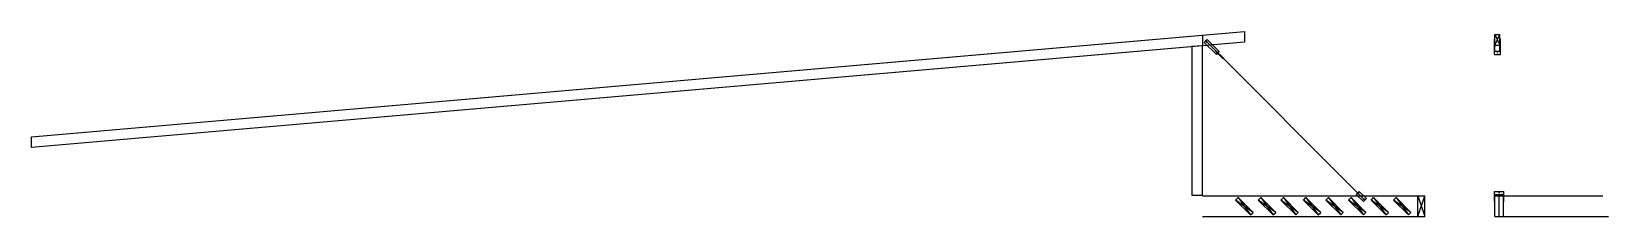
# Model space of a CAD drawing. Header units: millimetres. Extents: x 71 to 11340, y 1353 to 2675.
import ezdxf

# ---------------------------------------------------------------- set-up
doc = ezdxf.new("R2010")
doc.units = ezdxf.units.MM
for name, color, linetype, lineweight, true_color in [('Casquette ... Casquette_Solives', 1, 'Continuous', 25, 0xff0000), ('Casquette ... Lames', 7, 'Continuous', 25, 0xffffff), ('Charpente', 7, 'Continuous', 25, 0xffffff), ('Charpente ... Bois_massif_Poutre-en-I', 18, 'Continuous', 25, 0x260000), ('Haubanage', 7, 'Continuous', 25, 0x000000)]:
    doc.layers.add(name, color=color, linetype=linetype, lineweight=lineweight, true_color=true_color)

# ---------------------------------------------------------------- blocks, each defined once
blk = doc.blocks.new('Lame Casquette')
at = {"layer": 'Casquette ... Lames'}
for p, q in [((-124, 88), (-106, 106)), ((-124, 88), (-18, -18)), ((0, 0), (-124, 88)), ((-106, 106), (0, 0)), ((-106, 106), (-18, -18)), ((-18, -18), (0, 0))]:
    blk.add_line(p, q, dxfattribs=at)
blk = doc.blocks.new('ChapeProfilBas')
at = {"layer": 'Haubanage'}
for p, q in [((0, 0), (0, 73)), ((0, 73), (30, 73)), ((0, 70), (30, 70)), ((0, 0), (30, 0)), ((10, 65), (10, 70)), ((10, 65), (20, 65)), ((20, 65), (20, 70)), ((30, 0), (30, 73))]:
    blk.add_line(p, q, dxfattribs=at)
blk.add_circle((15, 10), 3, dxfattribs=at)
blk = doc.blocks.new('ChapeProfilHaut')
at = {"layer": 'Haubanage'}
for p, q in [((0, 0), (0, 123)), ((0, 123), (30, 123)), ((0, 120), (30, 120)), ((10, 128), (10, 123)), ((10, 128), (20, 128)), ((10, 115), (10, 120)), ((10, 115), (20, 115)), ((13, 98), (13, 178)), ((13, 178), (17, 178)), ((17, 98), (17, 178)), ((20, 128), (20, 123)), ((20, 115), (20, 120)), ((30, 0), (30, 123)), ((0, 0), (30, 0)), ((13, 98), (17, 98))]:
    blk.add_line(p, q, dxfattribs=at)
blk.add_circle((15, 10), 3, dxfattribs=at)

msp = doc.modelspace()

# ---------------------------------------------------------------- linework, layer by layer
at = {"layer": 'Casquette ... Casquette_Solives'}
for p, q in [((8439, 1500), (10029, 1500)), ((9979, 1353), (9979, 1500)), ((9979, 1500), (10029, 1353)), ((9979, 1353), (10029, 1500)), ((10029, 1353), (10029, 1500)), ((10529, 1353), (10529, 1500)), ((10529, 1500), (11301, 1500)), ((10559, 1353), (10559, 1500)), ((10589, 1353), (10589, 1500)), ((8439, 1353), (10029, 1353)), ((10529, 1353), (11340, 1353))]:
    msp.add_line(p, q, dxfattribs=at)
at = {"layer": 'Charpente'}
for p, q in [((71, 1921), (8739, 2675)), ((8739, 2599), (71, 1846)), ((10526, 2619), (10529, 2619)), ((10529, 2653), (10565, 2653)), ((10529, 2578), (10529, 2653)), ((10529, 2578), (10565, 2653)), ((10529, 2653), (10565, 2578)), ((10565, 2578), (10565, 2653)), ((10565, 2619), (10568, 2619)), ((10529, 2578), (10565, 2578))]:
    msp.add_line(p, q, dxfattribs=at)
at = {"layer": 'Charpente ... Bois_massif_Poutre-en-I'}
for points in [[(71, 1921), (8439, 2649), (8439, 2573), (71, 1846), (71, 1921)], [(8364, 1506), (8439, 1506), (8439, 2573), (8364, 2567), (8364, 1506)]]:
    msp.add_lwpolyline(points, dxfattribs=at)
at = {"layer": 'Haubanage'}
for p, q in [((8457, 2613), (9593, 1477)), ((8739, 2675), (8739, 2599)), ((10526, 2511), (10526, 2619)), ((10529, 2534), (10529, 2619)), ((10565, 2534), (10565, 2619)), ((10568, 2511), (10568, 2619)), ((10526, 2534), (10568, 2534)), ((10526, 2511), (10568, 2511)), ((10526, 1532), (10592, 1532)), ((10526, 1459), (10526, 1532)), ((10526, 1509), (10592, 1509)), ((10529, 1459), (10529, 1509)), ((10589, 1459), (10589, 1509)), ((10592, 1459), (10592, 1532)), ((10526, 1459), (10529, 1459)), ((10589, 1459), (10592, 1459))]:
    msp.add_line(p, q, dxfattribs=at)
for centre in [(10547, 2522), (10559, 1520)]:
    msp.add_circle(centre, 1.41, dxfattribs=at)

# ---------------------------------------------------------------- block references
at = {"layer": 'Casquette ... Lames'}
for p in [(8800, 1382), (8962, 1382), (9123, 1382), (9284, 1382), (9445, 1382), (9607, 1382), (9768, 1382), (9929, 1382)]:
    msp.add_blockref('Lame Casquette', p, dxfattribs=at)
at = {"layer": 'Haubanage', "yscale": -1, "rotation": 45.000000000000014}
msp.add_blockref('ChapeProfilHaut', (8451, 2597), dxfattribs=at)
at = {"layer": 'Haubanage', "rotation": 45}
msp.add_blockref('ChapeProfilBas', (9589, 1459), dxfattribs=at)

doc.saveas('drawing.dxf')
